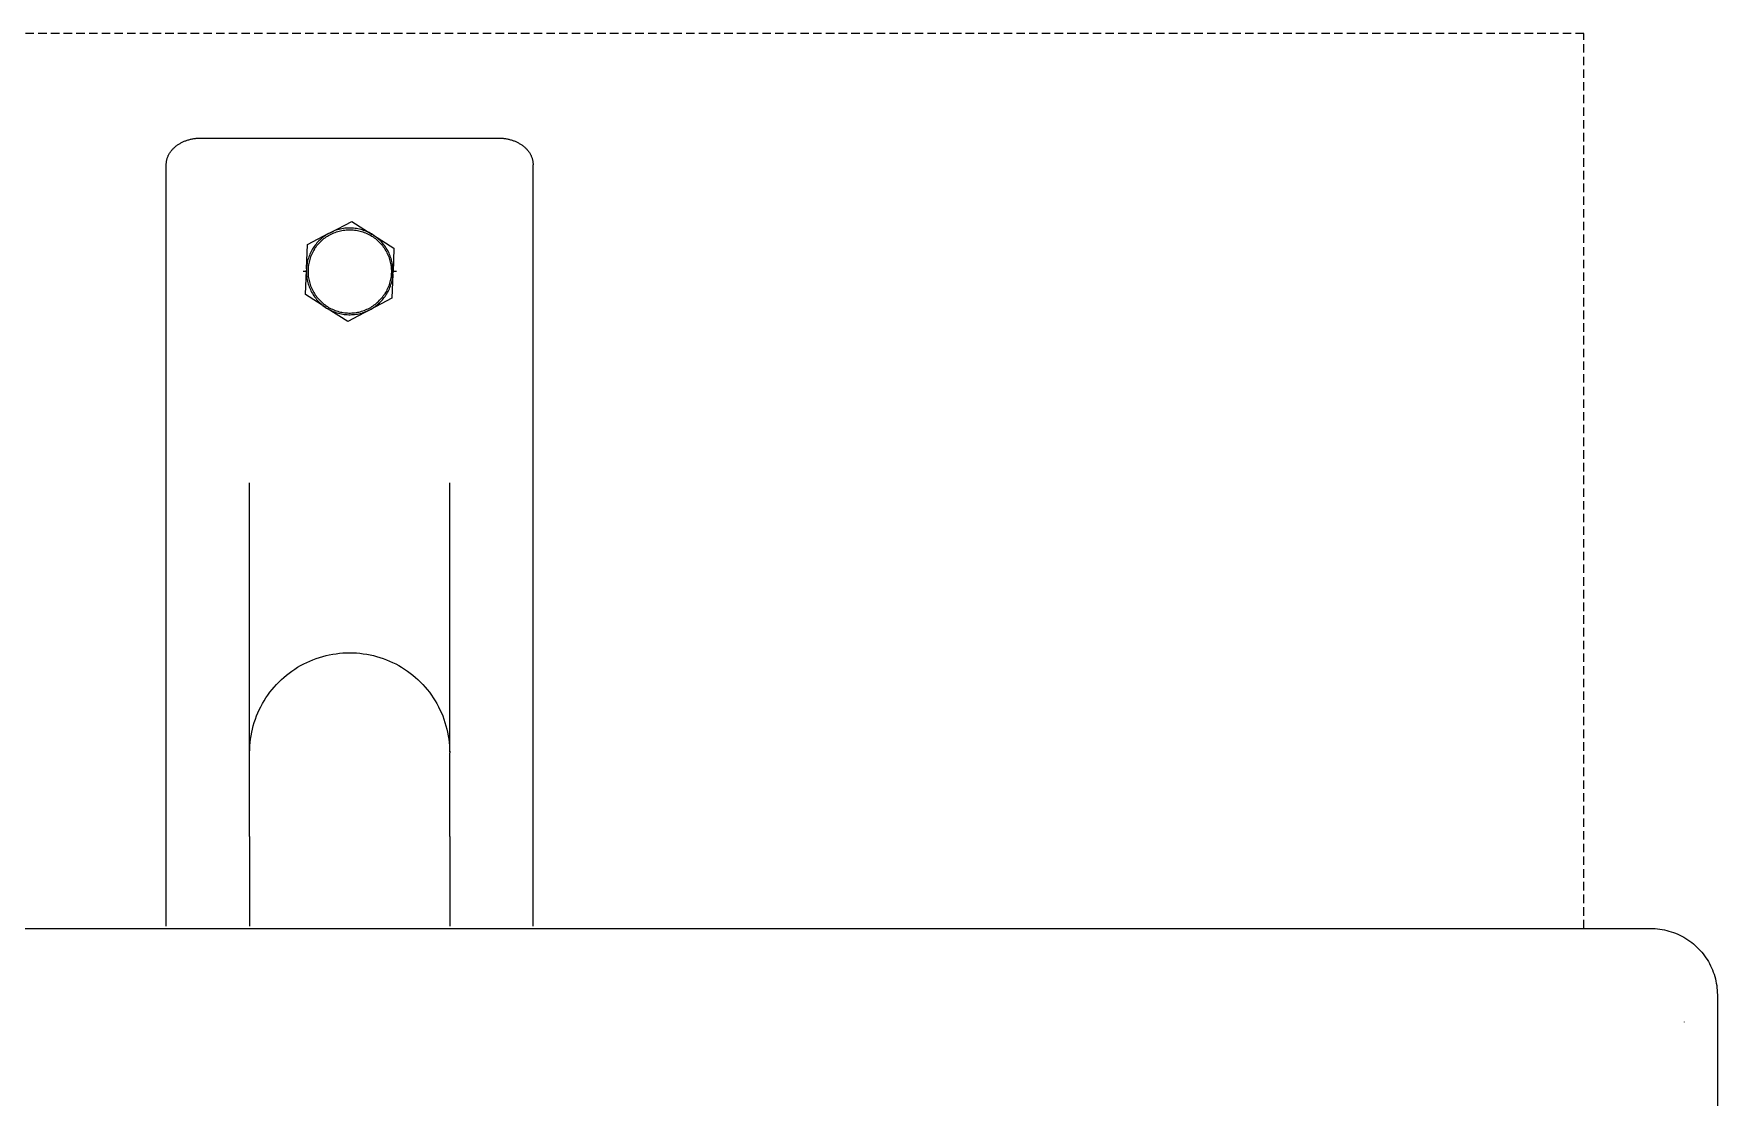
# Model space of a CAD drawing. Header units: millimetres. Extents: x -75 to 3710, y -20 to 2482.
# Drawn here: x 1625.4 to 1877.9, y 1340.6 to 1500.3 of the extents above; entities that cross this region are included whole.
import ezdxf

# ---------------------------------------------------------------- set-up
doc = ezdxf.new("R2010")
doc.units = ezdxf.units.MM
doc.linetypes.add('HIDDEN', pattern=[1.905, 1.27, -0.635])
doc.layers.add('ZANO_R', color=7, linetype='Continuous', lineweight=0)
doc.layers.add('ZANO_R_przerywana', color=7, linetype='HIDDEN', lineweight=0)

msp = doc.modelspace()

# ---------------------------------------------------------------- linework, layer by layer
at = {"layer": 'ZANO_R'}
for p, q in [((1649.19, 1484.47), (1649.31, 1484.49)), ((1649.31, 1484.49), (1649.43, 1484.51)), ((1649.43, 1484.51), (1649.56, 1484.53)), ((1649.56, 1484.53), (1649.68, 1484.55)), ((1649.68, 1484.55), (1649.8, 1484.56)), ((1649.8, 1484.56), (1649.93, 1484.57)), ((1649.93, 1484.57), (1650.05, 1484.58)), ((1650.05, 1484.58), (1650.18, 1484.58)), ((1650.18, 1484.58), (1650.3, 1484.59)), ((1650.3, 1484.59), (1650.43, 1484.59)), ((1650.43, 1484.59), (1655.74, 1484.59)), ((1655.74, 1484.59), (1656.71, 1484.59)), ((1656.71, 1484.59), (1688.9, 1484.59)), ((1688.9, 1484.59), (1689.87, 1484.59)), ((1689.87, 1484.59), (1695.18, 1484.59)), ((1695.18, 1484.59), (1695.31, 1484.59)), ((1695.31, 1484.59), (1695.43, 1484.58)), ((1695.43, 1484.58), (1695.56, 1484.58)), ((1695.56, 1484.58), (1695.68, 1484.57)), ((1695.68, 1484.57), (1695.81, 1484.56)), ((1695.81, 1484.56), (1695.93, 1484.55)), ((1695.93, 1484.55), (1696.06, 1484.53)), ((1696.06, 1484.53), (1696.18, 1484.51)), ((1696.18, 1484.51), (1696.3, 1484.49)), ((1696.3, 1484.49), (1696.43, 1484.47)), ((1645.57, 1481.86), (1645.61, 1481.95)), ((1645.61, 1481.95), (1645.66, 1482.04)), ((1645.66, 1482.04), (1645.71, 1482.14)), ((1645.71, 1482.14), (1645.76, 1482.23)), ((1645.76, 1482.23), (1645.81, 1482.32)), ((1645.81, 1482.32), (1645.87, 1482.41)), ((1645.87, 1482.41), (1645.93, 1482.5)), ((1645.93, 1482.5), (1645.99, 1482.58)), ((1645.99, 1482.58), (1646.05, 1482.67)), ((1646.05, 1482.67), (1646.12, 1482.75)), ((1646.12, 1482.75), (1646.19, 1482.83)), ((1646.19, 1482.83), (1646.26, 1482.91)), ((1646.26, 1482.91), (1646.33, 1482.99)), ((1646.33, 1482.99), (1646.41, 1483.07)), ((1646.41, 1483.07), (1646.49, 1483.14)), ((1646.49, 1483.14), (1646.57, 1483.22)), ((1646.57, 1483.22), (1646.65, 1483.29)), ((1646.65, 1483.29), (1646.73, 1483.36)), ((1646.73, 1483.36), (1646.81, 1483.42)), ((1646.81, 1483.42), (1646.9, 1483.49)), ((1646.9, 1483.49), (1647, 1483.56)), ((1647, 1483.56), (1647.09, 1483.62)), ((1647.09, 1483.62), (1647.18, 1483.68)), ((1647.18, 1483.68), (1647.28, 1483.74)), ((1647.28, 1483.74), (1647.38, 1483.8)), ((1647.38, 1483.8), (1647.47, 1483.86)), ((1647.47, 1483.86), (1647.57, 1483.91)), ((1647.57, 1483.91), (1647.68, 1483.96)), ((1647.68, 1483.96), (1647.79, 1484.02)), ((1647.79, 1484.02), (1647.9, 1484.07)), ((1647.9, 1484.07), (1648.01, 1484.11)), ((1648.01, 1484.11), (1648.12, 1484.16)), ((1648.12, 1484.16), (1648.23, 1484.2)), ((1648.23, 1484.2), (1648.35, 1484.24)), ((1648.35, 1484.24), (1648.46, 1484.28)), ((1648.46, 1484.28), (1648.58, 1484.32)), ((1648.58, 1484.32), (1648.7, 1484.35)), ((1648.7, 1484.35), (1648.82, 1484.39)), ((1648.82, 1484.39), (1648.94, 1484.42)), ((1648.94, 1484.42), (1649.06, 1484.44)), ((1649.06, 1484.44), (1649.19, 1484.47)), ((1696.43, 1484.47), (1696.55, 1484.44)), ((1696.55, 1484.44), (1696.67, 1484.42)), ((1696.67, 1484.42), (1696.79, 1484.39)), ((1696.79, 1484.39), (1696.91, 1484.35)), ((1696.91, 1484.35), (1697.03, 1484.32)), ((1697.03, 1484.32), (1697.15, 1484.28)), ((1697.15, 1484.28), (1697.27, 1484.24)), ((1697.27, 1484.24), (1697.38, 1484.2)), ((1697.38, 1484.2), (1697.49, 1484.16)), ((1697.49, 1484.16), (1697.6, 1484.11)), ((1697.6, 1484.11), (1697.71, 1484.07)), ((1697.71, 1484.07), (1697.82, 1484.02)), ((1697.82, 1484.02), (1697.93, 1483.96)), ((1697.93, 1483.96), (1698.04, 1483.91)), ((1698.04, 1483.91), (1698.14, 1483.86)), ((1698.14, 1483.86), (1698.24, 1483.8)), ((1698.24, 1483.8), (1698.34, 1483.74)), ((1698.34, 1483.74), (1698.43, 1483.68)), ((1698.43, 1483.68), (1698.53, 1483.62)), ((1698.53, 1483.62), (1698.62, 1483.56)), ((1698.62, 1483.56), (1698.71, 1483.49)), ((1698.71, 1483.49), (1698.8, 1483.42)), ((1698.8, 1483.42), (1698.88, 1483.36)), ((1698.88, 1483.36), (1698.97, 1483.29)), ((1698.97, 1483.29), (1699.05, 1483.22)), ((1699.05, 1483.22), (1699.13, 1483.14)), ((1699.13, 1483.14), (1699.2, 1483.07)), ((1699.2, 1483.07), (1699.28, 1482.99)), ((1699.28, 1482.99), (1699.35, 1482.91)), ((1699.35, 1482.91), (1699.43, 1482.83)), ((1699.43, 1482.83), (1699.49, 1482.75)), ((1699.49, 1482.75), (1699.56, 1482.67)), ((1699.56, 1482.67), (1699.62, 1482.58)), ((1699.62, 1482.58), (1699.69, 1482.5)), ((1699.69, 1482.5), (1699.75, 1482.41)), ((1699.75, 1482.41), (1699.8, 1482.32)), ((1699.8, 1482.32), (1699.86, 1482.23)), ((1699.86, 1482.23), (1699.91, 1482.14)), ((1699.91, 1482.14), (1699.96, 1482.04)), ((1699.96, 1482.04), (1700, 1481.95)), ((1700, 1481.95), (1700.04, 1481.86)), ((1645.31, 1480.79), (1645.32, 1480.89)), ((1645.31, 1480.69), (1645.31, 1480.79)), ((1645.31, 1480.59), (1645.31, 1480.69)), ((1645.31, 1449.59), (1645.31, 1480.59)), ((1645.32, 1480.89), (1645.33, 1480.98)), ((1645.33, 1480.98), (1645.35, 1481.08)), ((1645.35, 1481.08), (1645.36, 1481.18)), ((1645.36, 1481.18), (1645.38, 1481.28)), ((1645.38, 1481.28), (1645.41, 1481.37)), ((1645.41, 1481.37), (1645.43, 1481.47)), ((1645.43, 1481.47), (1645.46, 1481.57)), ((1645.46, 1481.57), (1645.5, 1481.67)), ((1645.5, 1481.67), (1645.53, 1481.76)), ((1645.53, 1481.76), (1645.57, 1481.86)), ((1700.04, 1481.86), (1700.08, 1481.76)), ((1700.08, 1481.76), (1700.12, 1481.67)), ((1700.12, 1481.67), (1700.15, 1481.57)), ((1700.15, 1481.57), (1700.18, 1481.47)), ((1700.18, 1481.47), (1700.21, 1481.37)), ((1700.21, 1481.37), (1700.23, 1481.28)), ((1700.23, 1481.28), (1700.25, 1481.18)), ((1700.25, 1481.18), (1700.27, 1481.08)), ((1700.27, 1481.08), (1700.28, 1480.98)), ((1700.28, 1480.98), (1700.29, 1480.89)), ((1700.29, 1480.89), (1700.3, 1480.79)), ((1700.3, 1480.79), (1700.3, 1480.69)), ((1700.3, 1480.69), (1700.31, 1480.59)), ((1700.31, 1449.59), (1700.31, 1480.59)), ((1669.87, 1470.39), (1673.11, 1472.09)), ((1673.11, 1472.09), (1676.19, 1470.14)), ((1666.46, 1468.6), (1669.69, 1470.3)), ((1668.52, 1469.48), (1668.36, 1469.33)), ((1668.69, 1469.62), (1668.52, 1469.48)), ((1668.62, 1469.23), (1668.78, 1469.37)), ((1668.86, 1469.75), (1668.69, 1469.62)), ((1668.78, 1469.37), (1668.95, 1469.5)), ((1669.04, 1469.88), (1668.86, 1469.75)), ((1668.95, 1469.5), (1669.12, 1469.63)), ((1669.22, 1470.01), (1669.04, 1469.88)), ((1669.12, 1469.63), (1669.29, 1469.76)), ((1669.4, 1470.13), (1669.22, 1470.01)), ((1669.29, 1469.76), (1669.47, 1469.87)), ((1669.59, 1470.24), (1669.4, 1470.13)), ((1669.47, 1469.87), (1669.65, 1469.98)), ((1669.78, 1470.34), (1669.59, 1470.24)), ((1669.65, 1469.98), (1669.84, 1470.09)), ((1669.98, 1470.44), (1669.78, 1470.34)), ((1669.84, 1470.09), (1670.03, 1470.19)), ((1670.18, 1470.53), (1669.98, 1470.44)), ((1670.03, 1470.19), (1670.22, 1470.28)), ((1670.38, 1470.62), (1670.18, 1470.53)), ((1670.22, 1470.28), (1670.42, 1470.36)), ((1670.59, 1470.7), (1670.38, 1470.62)), ((1670.42, 1470.36), (1670.61, 1470.44)), ((1670.79, 1470.77), (1670.59, 1470.7)), ((1670.61, 1470.44), (1670.82, 1470.51)), ((1671, 1470.83), (1670.79, 1470.77)), ((1670.82, 1470.51), (1671.02, 1470.58)), ((1671.22, 1470.89), (1671, 1470.83)), ((1671.02, 1470.58), (1671.22, 1470.64)), ((1671.43, 1470.94), (1671.22, 1470.89)), ((1671.22, 1470.64), (1671.43, 1470.69)), ((1671.65, 1470.98), (1671.43, 1470.94)), ((1671.43, 1470.69), (1671.64, 1470.73)), ((1671.64, 1470.73), (1671.85, 1470.77)), ((1671.86, 1471.02), (1671.65, 1470.98)), ((1671.85, 1470.77), (1672.06, 1470.79)), ((1672.08, 1471.05), (1671.86, 1471.02)), ((1672.06, 1470.79), (1672.27, 1470.82)), ((1672.3, 1471.07), (1672.08, 1471.05)), ((1672.27, 1470.82), (1672.49, 1470.83)), ((1672.52, 1471.08), (1672.3, 1471.07)), ((1672.49, 1470.83), (1672.7, 1470.84)), ((1672.74, 1471.09), (1672.52, 1471.08)), ((1672.7, 1470.84), (1672.91, 1470.84)), ((1672.96, 1471.09), (1672.74, 1471.09)), ((1672.91, 1470.84), (1673.13, 1470.83)), ((1673.18, 1471.08), (1672.96, 1471.09)), ((1673.13, 1470.83), (1673.34, 1470.82)), ((1673.39, 1471.06), (1673.18, 1471.08)), ((1673.34, 1470.82), (1673.55, 1470.79)), ((1673.61, 1471.04), (1673.39, 1471.06)), ((1673.55, 1470.79), (1673.76, 1470.77)), ((1673.83, 1471.01), (1673.61, 1471.04)), ((1673.76, 1470.77), (1673.97, 1470.73)), ((1674.05, 1470.97), (1673.83, 1471.01)), ((1673.97, 1470.73), (1674.18, 1470.69)), ((1674.26, 1470.92), (1674.05, 1470.97)), ((1674.18, 1470.69), (1674.39, 1470.64)), ((1674.47, 1470.87), (1674.26, 1470.92)), ((1674.39, 1470.64), (1674.6, 1470.58)), ((1674.69, 1470.81), (1674.47, 1470.87)), ((1674.6, 1470.58), (1674.8, 1470.51)), ((1674.89, 1470.74), (1674.69, 1470.81)), ((1674.8, 1470.51), (1675, 1470.44)), ((1675.1, 1470.67), (1674.89, 1470.74)), ((1675, 1470.44), (1675.2, 1470.36)), ((1675.31, 1470.59), (1675.1, 1470.67)), ((1675.2, 1470.36), (1675.39, 1470.28)), ((1675.51, 1470.5), (1675.31, 1470.59)), ((1675.39, 1470.28), (1675.59, 1470.19)), ((1675.71, 1470.41), (1675.51, 1470.5)), ((1675.59, 1470.19), (1675.78, 1470.09)), ((1675.9, 1470.31), (1675.71, 1470.41)), ((1675.78, 1470.09), (1675.96, 1469.98)), ((1676.09, 1470.2), (1675.9, 1470.31)), ((1675.96, 1469.98), (1676.15, 1469.87)), ((1676.28, 1470.08), (1676.09, 1470.2)), ((1676.15, 1469.87), (1676.32, 1469.76)), ((1676.46, 1469.96), (1676.28, 1470.08)), ((1676.32, 1469.76), (1676.5, 1469.63)), ((1676.36, 1470.03), (1679.45, 1468.08)), ((1676.64, 1469.84), (1676.46, 1469.96)), ((1676.5, 1469.63), (1676.67, 1469.5)), ((1676.82, 1469.7), (1676.64, 1469.84)), ((1676.67, 1469.5), (1676.83, 1469.37)), ((1676.99, 1469.57), (1676.82, 1469.7)), ((1676.83, 1469.37), (1676.99, 1469.23)), ((1677.15, 1469.42), (1676.99, 1469.57)), ((1677.31, 1469.27), (1677.15, 1469.42)), ((1666.32, 1464.95), (1666.46, 1468.6)), ((1666.76, 1466.99), (1666.69, 1466.78)), ((1666.85, 1467.19), (1666.76, 1466.99)), ((1666.94, 1467.39), (1666.85, 1467.19)), ((1667.04, 1467.59), (1666.94, 1467.39)), ((1667.03, 1466.98), (1666.95, 1466.78)), ((1667.12, 1467.18), (1667.03, 1466.98)), ((1667.14, 1467.78), (1667.04, 1467.59)), ((1667.21, 1467.37), (1667.12, 1467.18)), ((1667.25, 1467.97), (1667.14, 1467.78)), ((1667.31, 1467.56), (1667.21, 1467.37)), ((1667.37, 1468.15), (1667.25, 1467.97)), ((1667.41, 1467.75), (1667.31, 1467.56)), ((1667.49, 1468.34), (1667.37, 1468.15)), ((1667.52, 1467.93), (1667.41, 1467.75)), ((1667.62, 1468.51), (1667.49, 1468.34)), ((1667.52, 1467.93), (1667.64, 1468.11)), ((1667.76, 1468.69), (1667.62, 1468.51)), ((1667.64, 1468.11), (1667.76, 1468.28)), ((1667.9, 1468.85), (1667.76, 1468.69)), ((1667.76, 1468.28), (1667.89, 1468.45)), ((1667.89, 1468.45), (1668.03, 1468.62)), ((1668.05, 1469.02), (1667.9, 1468.85)), ((1668.03, 1468.62), (1668.17, 1468.78)), ((1668.2, 1469.17), (1668.05, 1469.02)), ((1668.17, 1468.78), (1668.31, 1468.93)), ((1668.36, 1469.33), (1668.2, 1469.17)), ((1668.31, 1468.93), (1668.46, 1469.08)), ((1668.46, 1469.08), (1668.62, 1469.23)), ((1676.99, 1469.23), (1677.15, 1469.08)), ((1677.15, 1469.08), (1677.3, 1468.93)), ((1677.3, 1468.93), (1677.45, 1468.78)), ((1677.47, 1469.12), (1677.31, 1469.27)), ((1677.45, 1468.78), (1677.59, 1468.62)), ((1677.62, 1468.96), (1677.47, 1469.12)), ((1677.59, 1468.62), (1677.72, 1468.45)), ((1677.76, 1468.79), (1677.62, 1468.96)), ((1677.72, 1468.45), (1677.85, 1468.28)), ((1677.9, 1468.62), (1677.76, 1468.79)), ((1677.85, 1468.28), (1677.97, 1468.11)), ((1678.04, 1468.45), (1677.9, 1468.62)), ((1677.97, 1468.11), (1678.09, 1467.93)), ((1678.16, 1468.27), (1678.04, 1468.45)), ((1678.09, 1467.93), (1678.2, 1467.74)), ((1678.29, 1468.09), (1678.16, 1468.27)), ((1678.2, 1467.74), (1678.31, 1467.56)), ((1678.4, 1467.9), (1678.29, 1468.09)), ((1678.31, 1467.56), (1678.4, 1467.37)), ((1678.51, 1467.71), (1678.4, 1467.9)), ((1678.4, 1467.37), (1678.5, 1467.18)), ((1678.5, 1467.18), (1678.58, 1466.98)), ((1678.61, 1467.51), (1678.51, 1467.71)), ((1678.58, 1466.98), (1678.66, 1466.78)), ((1678.71, 1467.32), (1678.61, 1467.51)), ((1678.8, 1467.12), (1678.71, 1467.32)), ((1678.88, 1466.91), (1678.8, 1467.12)), ((1678.95, 1466.71), (1678.88, 1466.91)), ((1679.45, 1468.08), (1679.31, 1464.43)), ((1666.3, 1464.59), (1665.81, 1464.59)), ((1666.16, 1461.1), (1666.31, 1464.75)), ((1666.32, 1465.07), (1666.31, 1464.85)), ((1666.31, 1464.85), (1666.31, 1464.63)), ((1666.31, 1464.63), (1666.31, 1464.41)), ((1666.31, 1464.41), (1666.32, 1464.19)), ((1666.34, 1465.29), (1666.32, 1465.07)), ((1666.37, 1465.5), (1666.34, 1465.29)), ((1666.41, 1465.72), (1666.37, 1465.5)), ((1666.45, 1465.94), (1666.41, 1465.72)), ((1666.5, 1466.15), (1666.45, 1465.94)), ((1666.55, 1466.36), (1666.5, 1466.15)), ((1666.62, 1466.57), (1666.55, 1466.36)), ((1666.58, 1465.12), (1666.56, 1464.91)), ((1666.56, 1464.91), (1666.56, 1464.7)), ((1666.56, 1464.7), (1666.56, 1464.48)), ((1666.56, 1464.48), (1666.56, 1464.27)), ((1666.6, 1465.33), (1666.58, 1465.12)), ((1666.63, 1465.55), (1666.6, 1465.33)), ((1666.69, 1466.78), (1666.62, 1466.57)), ((1666.67, 1465.76), (1666.63, 1465.55)), ((1666.71, 1465.97), (1666.67, 1465.76)), ((1666.76, 1466.17), (1666.71, 1465.97)), ((1666.82, 1466.38), (1666.76, 1466.17)), ((1666.88, 1466.58), (1666.82, 1466.38)), ((1666.95, 1466.78), (1666.88, 1466.58)), ((1678.66, 1466.78), (1678.73, 1466.58)), ((1678.73, 1466.58), (1678.8, 1466.38)), ((1678.8, 1466.38), (1678.85, 1466.17)), ((1678.85, 1466.17), (1678.9, 1465.96)), ((1678.9, 1465.96), (1678.95, 1465.76)), ((1679.02, 1466.5), (1678.95, 1466.71)), ((1678.95, 1465.76), (1678.98, 1465.55)), ((1678.98, 1465.55), (1679.01, 1465.33)), ((1679.01, 1465.33), (1679.03, 1465.12)), ((1679.08, 1466.29), (1679.02, 1466.5)), ((1679.03, 1465.12), (1679.05, 1464.91)), ((1679.05, 1464.91), (1679.06, 1464.7)), ((1679.06, 1464.48), (1679.05, 1464.27)), ((1679.06, 1464.7), (1679.06, 1464.48)), ((1679.13, 1466.07), (1679.08, 1466.29)), ((1679.18, 1465.86), (1679.13, 1466.07)), ((1679.22, 1465.64), (1679.18, 1465.86)), ((1679.25, 1465.43), (1679.22, 1465.64)), ((1679.28, 1465.21), (1679.25, 1465.43)), ((1679.29, 1464.99), (1679.28, 1465.21)), ((1679.3, 1464.77), (1679.29, 1464.99)), ((1679.29, 1464.11), (1679.3, 1464.33)), ((1679.31, 1464.55), (1679.3, 1464.77)), ((1679.3, 1464.33), (1679.31, 1464.55)), ((1679.81, 1464.59), (1679.31, 1464.59)), ((1666.32, 1464.19), (1666.34, 1463.97)), ((1666.34, 1463.97), (1666.36, 1463.75)), ((1666.36, 1463.75), (1666.39, 1463.54)), ((1666.39, 1463.54), (1666.43, 1463.32)), ((1666.43, 1463.32), (1666.48, 1463.11)), ((1666.48, 1463.11), (1666.53, 1462.89)), ((1666.53, 1462.89), (1666.59, 1462.68)), ((1666.56, 1464.27), (1666.58, 1464.06)), ((1666.58, 1464.06), (1666.6, 1463.84)), ((1666.59, 1462.68), (1666.66, 1462.47)), ((1666.6, 1463.84), (1666.63, 1463.63)), ((1666.63, 1463.63), (1666.67, 1463.42)), ((1666.66, 1462.47), (1666.74, 1462.27)), ((1666.67, 1463.42), (1666.71, 1463.21)), ((1666.71, 1463.21), (1666.76, 1463.01)), ((1666.74, 1462.27), (1666.82, 1462.06)), ((1666.76, 1463.01), (1666.82, 1462.8)), ((1666.82, 1462.8), (1666.88, 1462.6)), ((1666.82, 1462.06), (1666.91, 1461.86)), ((1666.88, 1462.6), (1666.95, 1462.4)), ((1666.91, 1461.86), (1667, 1461.66)), ((1666.95, 1462.4), (1667.03, 1462.2)), ((1667.03, 1462.2), (1667.12, 1462)), ((1667.12, 1462), (1667.21, 1461.81)), ((1667.21, 1461.81), (1667.31, 1461.62)), ((1678.4, 1461.81), (1678.31, 1461.62)), ((1678.5, 1462), (1678.4, 1461.81)), ((1678.58, 1462.2), (1678.5, 1462)), ((1678.57, 1461.59), (1678.67, 1461.79)), ((1678.66, 1462.4), (1678.58, 1462.2)), ((1678.73, 1462.6), (1678.66, 1462.4)), ((1678.67, 1461.79), (1678.76, 1461.99)), ((1678.79, 1462.8), (1678.73, 1462.6)), ((1678.76, 1461.99), (1678.85, 1462.19)), ((1678.85, 1463.01), (1678.79, 1462.8)), ((1678.9, 1463.21), (1678.85, 1463.01)), ((1678.85, 1462.19), (1678.93, 1462.4)), ((1678.95, 1463.42), (1678.9, 1463.21)), ((1678.93, 1462.4), (1679, 1462.61)), ((1678.98, 1463.63), (1678.95, 1463.42)), ((1679.01, 1463.84), (1678.98, 1463.63)), ((1679, 1462.61), (1679.06, 1462.82)), ((1679.03, 1464.06), (1679.01, 1463.84)), ((1679.05, 1464.27), (1679.03, 1464.06)), ((1679.06, 1462.82), (1679.12, 1463.03)), ((1679.12, 1463.03), (1679.17, 1463.24)), ((1679.3, 1464.23), (1679.15, 1460.58)), ((1679.17, 1463.24), (1679.21, 1463.46)), ((1679.21, 1463.46), (1679.24, 1463.67)), ((1679.24, 1463.67), (1679.27, 1463.89)), ((1679.27, 1463.89), (1679.29, 1464.11)), ((1669.25, 1459.15), (1666.16, 1461.1)), ((1667, 1461.66), (1667.1, 1461.47)), ((1667.1, 1461.47), (1667.21, 1461.28)), ((1667.21, 1461.28), (1667.33, 1461.09)), ((1667.31, 1461.62), (1667.41, 1461.43)), ((1667.33, 1461.09), (1667.45, 1460.91)), ((1667.41, 1461.43), (1667.52, 1461.25)), ((1667.45, 1460.91), (1667.58, 1460.73)), ((1667.52, 1461.25), (1667.64, 1461.07)), ((1667.58, 1460.73), (1667.71, 1460.56)), ((1667.64, 1461.07), (1667.76, 1460.9)), ((1667.71, 1460.56), (1667.85, 1460.39)), ((1667.76, 1460.9), (1667.89, 1460.73)), ((1667.85, 1460.39), (1667.99, 1460.22)), ((1667.89, 1460.73), (1668.03, 1460.56)), ((1667.99, 1460.22), (1668.14, 1460.06)), ((1668.03, 1460.56), (1668.17, 1460.4)), ((1668.14, 1460.06), (1668.3, 1459.91)), ((1668.17, 1460.4), (1668.31, 1460.25)), ((1668.3, 1459.91), (1668.46, 1459.76)), ((1668.31, 1460.25), (1668.46, 1460.1)), ((1668.46, 1460.1), (1668.62, 1459.95)), ((1668.46, 1459.76), (1668.63, 1459.61)), ((1668.62, 1459.95), (1668.78, 1459.81)), ((1668.63, 1459.61), (1668.8, 1459.47)), ((1668.78, 1459.81), (1668.95, 1459.67)), ((1668.8, 1459.47), (1668.97, 1459.34)), ((1668.95, 1459.67), (1669.12, 1459.55)), ((1668.97, 1459.34), (1669.15, 1459.21)), ((1669.12, 1459.55), (1669.29, 1459.42)), ((1669.29, 1459.42), (1669.47, 1459.31)), ((1669.47, 1459.31), (1669.65, 1459.19)), ((1679.15, 1460.58), (1675.92, 1458.88)), ((1675.96, 1459.19), (1676.14, 1459.3)), ((1676.14, 1459.3), (1676.32, 1459.42)), ((1676.32, 1459.42), (1676.5, 1459.55)), ((1676.4, 1459.17), (1676.58, 1459.29)), ((1676.5, 1459.55), (1676.67, 1459.67)), ((1676.58, 1459.29), (1676.75, 1459.42)), ((1676.67, 1459.67), (1676.83, 1459.81)), ((1676.75, 1459.42), (1676.93, 1459.56)), ((1676.83, 1459.81), (1676.99, 1459.95)), ((1676.93, 1459.56), (1677.09, 1459.7)), ((1676.99, 1459.95), (1677.15, 1460.09)), ((1677.09, 1459.7), (1677.26, 1459.85)), ((1677.15, 1460.09), (1677.3, 1460.25)), ((1677.26, 1459.85), (1677.41, 1460)), ((1677.3, 1460.25), (1677.45, 1460.4)), ((1677.41, 1460), (1677.57, 1460.16)), ((1677.45, 1460.4), (1677.59, 1460.56)), ((1677.57, 1460.16), (1677.71, 1460.32)), ((1677.59, 1460.56), (1677.72, 1460.73)), ((1677.71, 1460.32), (1677.85, 1460.49)), ((1677.72, 1460.73), (1677.85, 1460.9)), ((1677.85, 1460.9), (1677.97, 1461.07)), ((1677.85, 1460.49), (1677.99, 1460.67)), ((1677.97, 1461.07), (1678.09, 1461.25)), ((1677.99, 1460.67), (1678.12, 1460.84)), ((1678.2, 1461.43), (1678.09, 1461.25)), ((1678.12, 1460.84), (1678.24, 1461.02)), ((1678.31, 1461.62), (1678.2, 1461.43)), ((1678.24, 1461.02), (1678.36, 1461.21)), ((1678.36, 1461.21), (1678.47, 1461.4)), ((1678.47, 1461.4), (1678.57, 1461.59)), ((1669.15, 1459.21), (1669.33, 1459.09)), ((1669.33, 1459.09), (1669.52, 1458.98)), ((1672.51, 1457.09), (1669.42, 1459.04)), ((1669.52, 1458.98), (1669.71, 1458.87)), ((1669.65, 1459.19), (1669.84, 1459.09)), ((1669.71, 1458.87), (1669.91, 1458.77)), ((1669.84, 1459.09), (1670.03, 1458.99)), ((1669.91, 1458.77), (1670.11, 1458.68)), ((1670.03, 1458.99), (1670.22, 1458.9)), ((1670.11, 1458.68), (1670.31, 1458.59)), ((1670.22, 1458.9), (1670.41, 1458.82)), ((1670.31, 1458.59), (1670.51, 1458.51)), ((1670.41, 1458.82), (1670.61, 1458.74)), ((1670.51, 1458.51), (1670.72, 1458.43)), ((1670.61, 1458.74), (1670.81, 1458.67)), ((1670.72, 1458.43), (1670.93, 1458.37)), ((1670.81, 1458.67), (1671.02, 1458.6)), ((1670.93, 1458.37), (1671.14, 1458.31)), ((1671.02, 1458.6), (1671.22, 1458.54)), ((1671.14, 1458.31), (1671.35, 1458.25)), ((1671.22, 1458.54), (1671.43, 1458.49)), ((1671.35, 1458.25), (1671.57, 1458.21)), ((1671.43, 1458.49), (1671.64, 1458.45)), ((1671.57, 1458.21), (1671.78, 1458.17)), ((1671.64, 1458.45), (1671.85, 1458.41)), ((1671.78, 1458.17), (1672, 1458.14)), ((1671.85, 1458.41), (1672.06, 1458.38)), ((1672, 1458.14), (1672.22, 1458.12)), ((1672.06, 1458.38), (1672.27, 1458.36)), ((1672.22, 1458.12), (1672.44, 1458.1)), ((1672.27, 1458.36), (1672.49, 1458.35)), ((1672.44, 1458.1), (1672.66, 1458.09)), ((1672.49, 1458.35), (1672.7, 1458.34)), ((1675.74, 1458.79), (1672.51, 1457.09)), ((1672.66, 1458.09), (1672.88, 1458.09)), ((1672.7, 1458.34), (1672.91, 1458.34)), ((1672.88, 1458.09), (1673.1, 1458.1)), ((1672.91, 1458.34), (1673.13, 1458.35)), ((1673.1, 1458.1), (1673.31, 1458.11)), ((1673.13, 1458.35), (1673.34, 1458.36)), ((1673.31, 1458.11), (1673.53, 1458.13)), ((1673.34, 1458.36), (1673.55, 1458.38)), ((1673.53, 1458.13), (1673.75, 1458.16)), ((1673.55, 1458.38), (1673.76, 1458.41)), ((1673.75, 1458.16), (1673.97, 1458.19)), ((1673.76, 1458.41), (1673.97, 1458.45)), ((1673.97, 1458.45), (1674.18, 1458.49)), ((1673.97, 1458.19), (1674.18, 1458.24)), ((1674.18, 1458.49), (1674.39, 1458.54)), ((1674.18, 1458.24), (1674.4, 1458.29)), ((1674.39, 1458.54), (1674.59, 1458.6)), ((1674.4, 1458.29), (1674.61, 1458.34)), ((1674.59, 1458.6), (1674.8, 1458.66)), ((1674.61, 1458.34), (1674.82, 1458.41)), ((1674.8, 1458.66), (1675, 1458.74)), ((1674.82, 1458.41), (1675.03, 1458.48)), ((1675, 1458.74), (1675.2, 1458.81)), ((1675.03, 1458.48), (1675.23, 1458.56)), ((1675.2, 1458.81), (1675.39, 1458.9)), ((1675.23, 1458.56), (1675.43, 1458.64)), ((1675.39, 1458.9), (1675.59, 1458.99)), ((1675.43, 1458.64), (1675.63, 1458.74)), ((1675.59, 1458.99), (1675.78, 1459.09)), ((1675.63, 1458.74), (1675.83, 1458.83)), ((1675.78, 1459.09), (1675.96, 1459.19)), ((1675.83, 1458.83), (1676.02, 1458.94)), ((1676.02, 1458.94), (1676.21, 1459.05)), ((1676.21, 1459.05), (1676.4, 1459.17)), ((1645.31, 1366.32), (1645.31, 1449.59)), ((1700.31, 1366.32), (1700.31, 1449.59)), ((1657.81, 1392.36), (1657.81, 1432.87)), ((1687.81, 1392.47), (1687.81, 1432.87)), ((1666.83, 1406.12), (1667.3, 1406.32)), ((1667.3, 1406.32), (1667.78, 1406.5)), ((1667.78, 1406.5), (1668.27, 1406.66)), ((1668.27, 1406.66), (1668.76, 1406.81)), ((1668.76, 1406.81), (1669.26, 1406.94)), ((1669.26, 1406.94), (1669.75, 1407.05)), ((1669.75, 1407.05), (1670.26, 1407.15)), ((1670.26, 1407.15), (1670.76, 1407.22)), ((1670.76, 1407.22), (1671.27, 1407.28)), ((1671.27, 1407.28), (1671.78, 1407.33)), ((1671.78, 1407.33), (1672.29, 1407.35)), ((1672.29, 1407.35), (1672.81, 1407.36)), ((1672.81, 1407.36), (1673.32, 1407.35)), ((1673.32, 1407.35), (1673.83, 1407.33)), ((1673.83, 1407.33), (1674.34, 1407.28)), ((1674.34, 1407.28), (1674.85, 1407.22)), ((1674.85, 1407.22), (1675.36, 1407.15)), ((1675.36, 1407.15), (1675.86, 1407.05)), ((1675.86, 1407.05), (1676.36, 1406.94)), ((1676.36, 1406.94), (1676.85, 1406.81)), ((1676.85, 1406.81), (1677.34, 1406.66)), ((1677.34, 1406.66), (1677.83, 1406.5)), ((1677.83, 1406.5), (1678.31, 1406.32)), ((1678.31, 1406.32), (1678.78, 1406.12)), ((1662.95, 1403.67), (1663.34, 1404)), ((1663.34, 1404), (1663.74, 1404.32)), ((1663.74, 1404.32), (1664.16, 1404.62)), ((1664.16, 1404.62), (1664.58, 1404.91)), ((1664.58, 1404.91), (1665.01, 1405.18)), ((1665.01, 1405.18), (1665.45, 1405.44)), ((1665.45, 1405.44), (1665.91, 1405.68)), ((1665.91, 1405.68), (1666.36, 1405.91)), ((1666.36, 1405.91), (1666.83, 1406.12)), ((1678.78, 1406.12), (1679.25, 1405.91)), ((1679.25, 1405.91), (1679.71, 1405.68)), ((1679.71, 1405.68), (1680.16, 1405.44)), ((1680.16, 1405.44), (1680.6, 1405.18)), ((1680.6, 1405.18), (1681.03, 1404.91)), ((1681.03, 1404.91), (1681.46, 1404.62)), ((1681.46, 1404.62), (1681.87, 1404.32)), ((1681.87, 1404.32), (1682.27, 1404)), ((1682.27, 1404), (1682.66, 1403.67)), ((1660.55, 1401.01), (1660.85, 1401.43)), ((1660.85, 1401.43), (1661.17, 1401.83)), ((1661.17, 1401.83), (1661.5, 1402.22)), ((1661.5, 1402.22), (1661.84, 1402.6)), ((1661.84, 1402.6), (1662.2, 1402.97)), ((1662.2, 1402.97), (1662.57, 1403.33)), ((1662.57, 1403.33), (1662.95, 1403.67)), ((1682.66, 1403.67), (1683.04, 1403.33)), ((1683.04, 1403.33), (1683.41, 1402.97)), ((1683.41, 1402.97), (1683.77, 1402.6)), ((1683.77, 1402.6), (1684.11, 1402.22)), ((1684.11, 1402.22), (1684.44, 1401.83)), ((1684.44, 1401.83), (1684.76, 1401.43)), ((1684.76, 1401.43), (1685.06, 1401.01)), ((1659.05, 1398.34), (1659.26, 1398.81)), ((1659.26, 1398.81), (1659.49, 1399.26)), ((1659.49, 1399.26), (1659.73, 1399.72)), ((1659.73, 1399.72), (1659.99, 1400.16)), ((1659.99, 1400.16), (1660.26, 1400.59)), ((1660.26, 1400.59), (1660.55, 1401.01)), ((1685.06, 1401.01), (1685.35, 1400.59)), ((1685.35, 1400.59), (1685.62, 1400.16)), ((1685.62, 1400.16), (1685.88, 1399.72)), ((1685.88, 1399.72), (1686.12, 1399.26)), ((1686.12, 1399.26), (1686.35, 1398.81)), ((1686.35, 1398.81), (1686.56, 1398.34)), ((1658.23, 1395.91), (1658.36, 1396.41)), ((1658.36, 1396.41), (1658.51, 1396.9)), ((1658.51, 1396.9), (1658.67, 1397.39)), ((1658.67, 1397.39), (1658.85, 1397.87)), ((1658.85, 1397.87), (1659.05, 1398.34)), ((1686.56, 1398.34), (1686.76, 1397.87)), ((1686.76, 1397.87), (1686.94, 1397.39)), ((1686.94, 1397.39), (1687.1, 1396.9)), ((1687.1, 1396.9), (1687.25, 1396.41)), ((1687.25, 1396.41), (1687.38, 1395.91)), ((1657.84, 1393.39), (1657.89, 1393.9)), ((1657.89, 1393.9), (1657.95, 1394.41)), ((1657.95, 1394.41), (1658.02, 1394.91)), ((1658.02, 1394.91), (1658.12, 1395.42)), ((1658.12, 1395.42), (1658.23, 1395.91)), ((1687.38, 1395.91), (1687.49, 1395.42)), ((1687.49, 1395.42), (1687.59, 1394.91)), ((1687.59, 1394.91), (1687.67, 1394.41)), ((1687.67, 1394.41), (1687.73, 1393.9)), ((1687.73, 1393.9), (1687.77, 1393.39)), ((1657.81, 1392.36), (1657.82, 1392.88)), ((1657.81, 1379.78), (1657.81, 1392.36)), ((1657.82, 1392.88), (1657.84, 1393.39)), ((1687.77, 1393.39), (1687.8, 1392.88)), ((1687.8, 1392.88), (1687.81, 1392.36)), ((1687.81, 1379.78), (1687.81, 1392.36)), ((1657.81, 1379.78), (1657.81, 1366.32)), ((1657.81, 1379.73), (1657.81, 1366.32)), ((1687.81, 1379.78), (1687.81, 1366.32)), ((1687.81, 1379.73), (1687.81, 1366.32)), ((1577.89, 1365.99), (1867.89, 1365.99)), ((1867.89, 1365.99), (1868.23, 1365.98)), ((1868.23, 1365.98), (1868.58, 1365.96)), ((1868.58, 1365.96), (1868.93, 1365.93)), ((1868.93, 1365.93), (1869.28, 1365.89)), ((1869.28, 1365.89), (1869.62, 1365.84)), ((1869.62, 1365.84), (1869.96, 1365.77)), ((1869.96, 1365.77), (1870.3, 1365.69)), ((1870.3, 1365.69), (1870.64, 1365.6)), ((1870.64, 1365.6), (1870.97, 1365.5)), ((1870.97, 1365.5), (1871.3, 1365.39)), ((1871.3, 1365.39), (1871.63, 1365.27)), ((1871.63, 1365.27), (1871.95, 1365.13)), ((1871.95, 1365.13), (1872.26, 1364.98)), ((1872.26, 1364.98), (1872.57, 1364.83)), ((1872.57, 1364.83), (1872.88, 1364.66)), ((1872.88, 1364.66), (1873.18, 1364.48)), ((1873.18, 1364.48), (1873.47, 1364.29)), ((1873.47, 1364.29), (1873.76, 1364.09)), ((1873.76, 1364.09), (1874.04, 1363.88)), ((1874.04, 1363.88), (1874.31, 1363.66)), ((1874.31, 1363.66), (1874.57, 1363.44)), ((1874.57, 1363.44), (1874.83, 1363.2)), ((1874.83, 1363.2), (1875.07, 1362.95)), ((1875.07, 1362.95), (1875.31, 1362.7)), ((1875.31, 1362.7), (1875.54, 1362.44)), ((1875.54, 1362.44), (1875.76, 1362.17)), ((1875.76, 1362.17), (1875.97, 1361.89)), ((1875.97, 1361.89), (1876.17, 1361.6)), ((1876.17, 1361.6), (1876.36, 1361.31)), ((1876.36, 1361.31), (1876.54, 1361.01)), ((1876.54, 1361.01), (1876.71, 1360.71)), ((1876.71, 1360.71), (1876.87, 1360.4)), ((1876.87, 1360.4), (1877.02, 1360.08)), ((1877.02, 1360.08), (1877.15, 1359.76)), ((1877.15, 1359.76), (1877.28, 1359.44)), ((1877.28, 1359.44), (1877.39, 1359.11)), ((1877.39, 1359.11), (1877.49, 1358.77)), ((1877.49, 1358.77), (1877.59, 1358.44)), ((1877.59, 1358.44), (1877.66, 1358.1)), ((1877.66, 1358.1), (1877.73, 1357.76)), ((1877.73, 1357.76), (1877.79, 1357.41)), ((1877.79, 1357.41), (1877.83, 1357.07)), ((1877.83, 1357.07), (1877.86, 1356.72)), ((1877.86, 1356.72), (1877.88, 1356.37)), ((1877.88, 1356.37), (1877.89, 1356.02)), ((1877.89, 1356.02), (1877.89, 1352.55)), ((1872.89, 1351.99), (1872.89, 1351.93)), ((1877.89, 1352.55), (1877.89, 1193.79))]:
    msp.add_line(p, q, dxfattribs=at)
at = {"layer": 'ZANO_R_przerywana'}
for p, q in [((1857.88, 1500.26), (1577.88, 1500.26)), ((1857.88, 1365.99), (1857.88, 1500.26))]:
    msp.add_line(p, q, dxfattribs=at)

doc.saveas('drawing.dxf')
